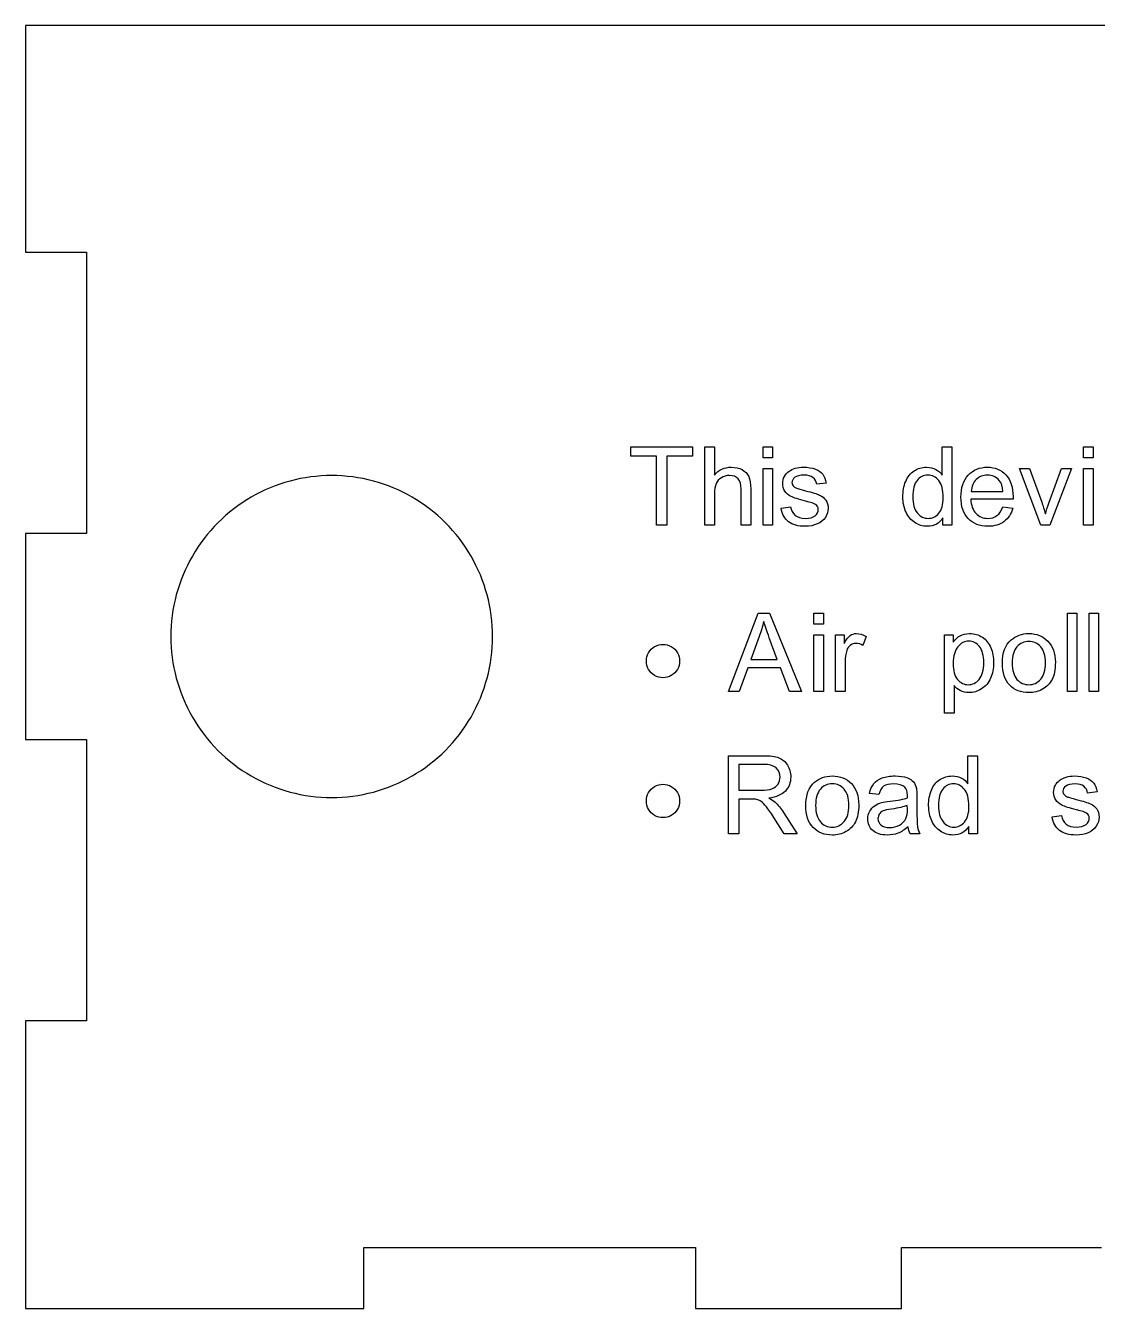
# Model space of a CAD drawing. Extents: x 12 to 317, y 11 to 186.
# Drawn here: x 19.4 to 72.3, y 10.6 to 73.8 of the extents above; entities that cross this region are included whole.
import ezdxf

# ---------------------------------------------------------------- set-up
doc = ezdxf.new("R2010")
doc.units = 0
doc.layers.get('0').update_dxf_attribs({"linetype": 'CONTINUOUS'})

msp = doc.modelspace()

# ---------------------------------------------------------------- linework, layer by layer
at = {"color": 7}
for p, q in [((35.875988, 73.763152), (19.376111, 73.763152)), ((19.376111, 73.763152), (19.376111, 62.613256)), ((52.525866, 73.763174), (35.875988, 73.763174)), ((35.875988, 73.763174), (35.875988, 73.763152)), ((52.525866, 73.763152), (52.525866, 73.763174)), ((62.375792, 73.763152), (52.525866, 73.763152)), ((72.525718, 73.763174), (62.375792, 73.763174)), ((62.375792, 73.763174), (62.375792, 73.763152)), ((19.376111, 62.613256), (22.376088, 62.613256)), ((22.376088, 62.613256), (22.376088, 48.763359)), ((22.376088, 48.763359), (19.376111, 48.763359)), ((19.376111, 48.763359), (19.376111, 38.613433)), ((19.376111, 38.613433), (22.376088, 38.613433)), ((22.376088, 38.613433), (22.376088, 24.763537)), ((22.376088, 24.763537), (19.376111, 24.763537)), ((19.376111, 24.763537), (19.376111, 10.613641)), ((36.025988, 10.613641), (36.025988, 13.613618)), ((36.025988, 13.613618), (52.375866, 13.613618)), ((52.375866, 13.613618), (52.375866, 10.613641)), ((62.525792, 10.613641), (62.525792, 13.613618)), ((62.525792, 13.613618), (72.375718, 13.613618)), ((19.376111, 10.613641), (36.025988, 10.613641)), ((52.375866, 10.613641), (62.525792, 10.613641))]:
    msp.add_line(p, q, dxfattribs=at)
at = {"color": 0}
for p, q in [((49.185314, 52.56482), (49.185314, 53.02082)), ((49.185314, 53.02082), (52.227314, 53.02082)), ((50.451314, 52.56482), (49.185314, 52.56482)), ((50.451314, 49.17482), (50.451314, 52.56482)), ((52.227314, 52.56482), (50.961314, 52.56482)), ((50.961314, 52.56482), (50.961314, 49.17482)), ((52.227314, 53.02082), (52.227314, 52.56482)), ((52.831314, 49.17482), (52.831314, 53.02082)), ((52.831314, 53.02082), (53.305314, 53.02082)), ((53.305314, 53.02082), (53.305314, 51.64082)), ((55.697314, 53.02082), (56.171314, 53.02082)), ((55.697314, 52.48082), (55.697314, 53.02082)), ((56.171314, 52.48082), (55.697314, 52.48082)), ((56.171314, 53.02082), (56.171314, 52.48082)), ((64.523314, 53.02082), (64.997314, 53.02082)), ((64.523314, 51.64082), (64.523314, 53.02082)), ((64.997314, 53.02082), (64.997314, 49.17482)), ((71.489314, 53.02082), (71.963314, 53.02082)), ((71.489314, 52.48082), (71.489314, 53.02082)), ((71.963314, 52.48082), (71.489314, 52.48082)), ((71.963314, 53.02082), (71.963314, 52.48082)), ((55.697314, 51.96482), (56.171314, 51.96482)), ((55.697314, 49.17482), (55.697314, 51.96482)), ((56.171314, 51.96482), (56.171314, 49.17482)), ((69.373314, 49.17482), (68.323314, 51.96482)), ((68.323314, 51.96482), (68.827314, 51.96482)), ((68.827314, 51.96482), (69.427314, 50.29682)), ((69.781314, 50.26082), (70.399314, 51.96482)), ((70.885314, 51.96482), (69.829314, 49.17482)), ((70.399314, 51.96482), (70.885314, 51.96482)), ((71.489314, 51.96482), (71.963314, 51.96482)), ((71.489314, 49.17482), (71.489314, 51.96482)), ((71.963314, 51.96482), (71.963314, 49.17482)), ((58.803314, 51.24482), (58.341314, 51.18482)), ((53.305314, 50.69882), (53.305314, 49.17482)), ((54.619314, 49.17482), (54.619314, 50.93882)), ((55.093314, 50.93882), (55.093314, 49.17482)), ((65.955314, 50.83682), (67.515314, 50.83682)), ((56.589314, 50.00882), (57.057314, 50.08082)), ((68.013314, 50.44682), (65.931314, 50.44682)), ((67.509314, 50.07482), (67.995314, 50.01482)), ((64.559314, 49.17482), (64.559314, 49.52882)), ((50.961314, 49.17482), (50.451314, 49.17482)), ((53.305314, 49.17482), (52.831314, 49.17482)), ((55.093314, 49.17482), (54.619314, 49.17482)), ((56.171314, 49.17482), (55.697314, 49.17482)), ((64.997314, 49.17482), (64.559314, 49.17482)), ((69.829314, 49.17482), (69.373314, 49.17482)), ((71.963314, 49.17482), (71.489314, 49.17482)), ((53.989515, 40.986048), (55.459515, 44.832048)), ((55.459515, 44.832048), (56.017515, 44.832048)), ((56.017515, 44.832048), (57.589515, 40.986048)), ((58.195448, 44.832048), (58.669448, 44.832048)), ((58.195448, 44.292048), (58.195448, 44.832048)), ((58.669448, 44.292048), (58.195448, 44.292048)), ((58.669448, 44.832048), (58.669448, 44.292048)), ((70.687515, 44.832048), (71.161515, 44.832048)), ((70.687515, 40.986048), (70.687515, 44.832048)), ((71.161515, 44.832048), (71.161515, 40.986048)), ((71.753515, 44.832048), (72.227515, 44.832048)), ((71.753515, 40.986048), (71.753515, 44.832048)), ((72.227515, 44.832048), (72.227515, 40.986048)), ((55.513515, 43.692048), (55.093515, 42.564048)), ((56.401515, 42.564048), (56.005515, 43.632048)), ((58.193515, 43.776048), (58.667515, 43.776048)), ((58.193515, 40.986048), (58.193515, 43.776048)), ((58.667515, 43.776048), (58.667515, 40.986048)), ((59.265515, 40.986048), (59.265515, 43.776048)), ((59.265515, 43.776048), (59.691515, 43.776048)), ((59.691515, 43.776048), (59.691515, 43.350048)), ((60.777515, 43.686048), (60.609515, 43.254048)), ((64.631515, 39.918048), (64.631515, 43.776048)), ((64.631515, 43.776048), (65.063515, 43.776048)), ((65.063515, 43.776048), (65.063515, 43.410048)), ((55.093515, 42.564048), (56.401515, 42.564048)), ((59.739515, 42.444048), (59.739515, 40.986048)), ((54.943515, 42.150048), (54.529515, 40.986048)), ((56.563515, 42.150048), (54.943515, 42.150048)), ((57.007515, 40.986048), (56.563515, 42.150048)), ((65.105515, 41.280048), (65.105515, 39.918048)), ((54.529515, 40.986048), (53.989515, 40.986048)), ((57.589515, 40.986048), (57.007515, 40.986048)), ((58.667515, 40.986048), (58.193515, 40.986048)), ((59.739515, 40.986048), (59.265515, 40.986048)), ((71.161515, 40.986048), (70.687515, 40.986048)), ((72.227515, 40.986048), (71.753515, 40.986048)), ((65.105515, 39.918048), (64.631515, 39.918048)), ((53.989515, 33.974633), (53.989515, 37.820633)), ((53.989515, 37.820633), (55.693515, 37.820633)), ((55.717515, 37.394633), (54.499515, 37.394633)), ((54.499515, 37.394633), (54.499515, 36.122633)), ((65.791515, 37.820633), (66.265515, 37.820633)), ((65.791515, 36.440633), (65.791515, 37.820633)), ((66.265515, 37.820633), (66.265515, 33.974633)), ((54.499515, 36.122633), (55.591515, 36.122633)), ((72.147515, 36.044633), (71.685515, 35.984633)), ((55.087515, 35.684633), (54.499515, 35.684633)), ((54.499515, 35.684633), (54.499515, 33.974633)), ((61.401515, 35.906633), (60.939515, 35.966633)), ((62.811515, 35.198633), (62.799515, 35.372633)), ((63.279515, 35.774633), (63.279515, 35.144633)), ((56.737515, 33.974633), (56.227515, 34.778633)), ((56.707515, 35.024633), (57.373515, 33.974633)), ((69.933515, 34.808633), (70.401515, 34.880633)), ((65.827515, 33.974633), (65.827515, 34.328633)), ((54.499515, 33.974633), (53.989515, 33.974633)), ((57.373515, 33.974633), (56.737515, 33.974633)), ((63.423515, 33.974633), (62.937515, 33.974633)), ((66.265515, 33.974633), (65.827515, 33.974633))]:
    msp.add_line(p, q, dxfattribs=at)
for points in [[(53.305314, 51.64082), (53.521314, 51.89282), (53.797314, 52.02482), (54.133314, 52.02482)], [(54.133314, 52.02482), (54.337314, 52.02482), (54.517314, 51.98882), (54.673314, 51.90482)], [(54.673314, 51.90482), (54.817314, 51.82082), (54.925314, 51.70682), (54.997314, 51.56282)], [(56.751314, 51.56882), (56.811314, 51.67082), (56.889314, 51.76082), (56.985314, 51.83282)], [(56.985314, 51.83282), (57.057314, 51.88082), (57.153314, 51.92882), (57.285314, 51.97082)], [(57.285314, 51.97082), (57.411314, 52.00682), (57.549314, 52.02482), (57.693314, 52.02482)], [(57.693314, 52.02482), (57.909314, 52.02482), (58.107314, 51.99482), (58.275314, 51.92882)], [(58.275314, 51.92882), (58.437314, 51.86882), (58.557314, 51.78482), (58.641314, 51.67682)], [(62.723314, 51.32282), (62.813314, 51.55082), (62.951314, 51.72482), (63.137314, 51.84482)], [(63.137314, 51.84482), (63.317314, 51.96482), (63.527314, 52.02482), (63.755314, 52.02482)], [(63.755314, 52.02482), (63.923314, 52.02482), (64.073314, 51.98882), (64.205314, 51.91682)], [(64.205314, 51.91682), (64.337314, 51.85082), (64.439314, 51.76082), (64.523314, 51.64082)], [(65.805314, 51.63482), (66.045314, 51.89282), (66.363314, 52.02482), (66.747314, 52.02482)], [(66.747314, 52.02482), (67.119314, 52.02482), (67.419314, 51.89882), (67.659314, 51.64682)], [(53.383314, 51.21482), (53.335314, 51.09482), (53.305314, 50.92082), (53.305314, 50.69882)], [(53.647314, 51.50882), (53.527314, 51.43682), (53.437314, 51.34082), (53.383314, 51.21482)], [(54.037314, 51.61682), (53.899314, 51.61682), (53.767314, 51.58082), (53.647314, 51.50882)], [(54.469314, 51.45482), (54.367314, 51.56282), (54.223314, 51.61682), (54.037314, 51.61682)], [(54.619314, 50.93882), (54.619314, 51.17282), (54.571314, 51.34682), (54.469314, 51.45482)], [(54.997314, 51.56282), (55.057314, 51.42482), (55.093314, 51.21482), (55.093314, 50.93882)], [(56.667314, 51.22082), (56.667314, 51.34082), (56.691314, 51.46082), (56.751314, 51.56882)], [(56.769314, 50.84882), (56.703314, 50.95682), (56.667314, 51.08282), (56.667314, 51.22082)], [(57.261314, 51.52682), (57.171314, 51.45482), (57.123314, 51.37082), (57.123314, 51.27482)], [(57.123314, 51.27482), (57.123314, 51.21482), (57.141314, 51.16082), (57.183314, 51.11282)], [(57.729314, 51.63482), (57.513314, 51.63482), (57.357314, 51.59882), (57.261314, 51.52682)], [(58.155314, 51.51482), (58.059314, 51.59282), (57.915314, 51.63482), (57.729314, 51.63482)], [(58.341314, 51.18482), (58.323314, 51.32282), (58.263314, 51.43082), (58.155314, 51.51482)], [(58.641314, 51.67682), (58.719314, 51.56882), (58.773314, 51.42482), (58.803314, 51.24482)], [(62.585314, 50.56682), (62.585314, 50.84282), (62.627314, 51.09482), (62.723314, 51.32282)], [(63.281314, 51.37682), (63.143314, 51.20882), (63.071314, 50.93882), (63.071314, 50.56682)], [(63.809314, 51.63482), (63.599314, 51.63482), (63.425314, 51.55082), (63.281314, 51.37682)], [(64.349314, 51.36482), (64.205314, 51.54482), (64.025314, 51.63482), (63.809314, 51.63482)], [(64.571314, 50.53082), (64.571314, 50.90882), (64.499314, 51.18482), (64.349314, 51.36482)], [(65.445314, 50.54882), (65.445314, 51.01682), (65.565314, 51.37682), (65.805314, 51.63482)], [(66.201314, 51.41882), (66.057314, 51.27482), (65.973314, 51.08282), (65.955314, 50.83682)], [(66.747314, 51.63482), (66.531314, 51.63482), (66.351314, 51.56282), (66.201314, 51.41882)], [(67.335314, 51.36482), (67.185314, 51.54482), (66.987314, 51.63482), (66.747314, 51.63482)], [(67.515314, 50.83682), (67.497314, 51.06482), (67.437314, 51.24482), (67.335314, 51.36482)], [(67.659314, 51.64682), (67.893314, 51.39482), (68.013314, 51.03482), (68.013314, 50.57282)], [(57.075314, 50.58482), (56.943314, 50.64482), (56.841314, 50.73482), (56.769314, 50.84882)], [(57.795314, 50.35682), (57.447314, 50.44082), (57.207314, 50.51882), (57.075314, 50.58482)], [(57.183314, 51.11282), (57.219314, 51.06482), (57.279314, 51.02282), (57.363314, 50.98682)], [(57.363314, 50.98682), (57.411314, 50.97482), (57.549314, 50.93282), (57.783314, 50.86682)], [(57.783314, 50.86682), (58.119314, 50.78282), (58.353314, 50.71082), (58.485314, 50.65082)], [(58.485314, 50.65082), (58.617314, 50.59082), (58.719314, 50.50682), (58.791314, 50.39882)], [(62.741314, 49.81082), (62.639314, 50.02682), (62.585314, 50.27882), (62.585314, 50.56682)], [(63.071314, 50.56682), (63.071314, 50.21282), (63.143314, 49.94882), (63.299314, 49.76882)], [(64.355314, 49.75682), (64.499314, 49.92482), (64.571314, 50.18282), (64.571314, 50.53082)], [(65.805314, 49.49282), (65.565314, 49.73882), (65.445314, 50.09282), (65.445314, 50.54882)], [(68.013314, 50.57282), (68.013314, 50.54882), (68.013314, 50.50682), (68.013314, 50.44682)], [(56.955314, 49.34282), (56.763314, 49.48682), (56.643314, 49.70882), (56.589314, 50.00882)], [(57.057314, 50.08082), (57.081314, 49.90082), (57.159314, 49.75682), (57.279314, 49.65482)], [(58.281314, 50.19482), (58.221314, 50.23682), (58.059314, 50.29082), (57.795314, 50.35682)], [(58.263314, 49.63682), (58.365314, 49.72082), (58.419314, 49.82882), (58.419314, 49.94882)], [(58.419314, 49.94882), (58.419314, 50.05082), (58.377314, 50.13482), (58.281314, 50.19482)], [(58.905314, 49.99682), (58.905314, 49.84082), (58.863314, 49.69682), (58.767314, 49.55282)], [(58.791314, 50.39882), (58.863314, 50.29082), (58.905314, 50.15882), (58.905314, 49.99682)], [(65.931314, 50.44682), (65.943314, 50.14682), (66.033314, 49.91282), (66.189314, 49.74482)], [(67.221314, 49.64282), (67.341314, 49.72682), (67.437314, 49.87082), (67.509314, 50.07482)], [(67.995314, 50.01482), (67.923314, 49.73282), (67.779314, 49.51082), (67.569314, 49.34882)], [(69.427314, 50.29682), (69.487314, 50.11682), (69.547314, 49.92482), (69.607314, 49.73282)], [(69.607314, 49.73282), (69.643314, 49.87682), (69.703314, 50.05682), (69.781314, 50.26082)], [(57.783314, 49.11482), (57.423314, 49.11482), (57.147314, 49.18682), (56.955314, 49.34282)], [(57.279314, 49.65482), (57.393314, 49.55882), (57.561314, 49.50482), (57.777314, 49.50482)], [(57.777314, 49.50482), (57.993314, 49.50482), (58.155314, 49.54682), (58.263314, 49.63682)], [(58.767314, 49.55282), (58.677314, 49.41482), (58.545314, 49.30682), (58.371314, 49.22882)], [(63.173314, 49.30082), (62.987314, 49.42082), (62.843314, 49.58882), (62.741314, 49.81082)], [(63.779314, 49.11482), (63.563314, 49.11482), (63.359314, 49.17482), (63.173314, 49.30082)], [(63.299314, 49.76882), (63.443314, 49.59482), (63.623314, 49.50482), (63.827314, 49.50482)], [(64.559314, 49.52882), (64.385314, 49.25282), (64.127314, 49.11482), (63.779314, 49.11482)], [(63.827314, 49.50482), (64.031314, 49.50482), (64.211314, 49.58882), (64.355314, 49.75682)], [(66.771314, 49.11482), (66.363314, 49.11482), (66.045314, 49.24082), (65.805314, 49.49282)], [(66.189314, 49.74482), (66.345314, 49.58882), (66.537314, 49.50482), (66.777314, 49.50482)], [(67.569314, 49.34882), (67.365314, 49.19282), (67.095314, 49.11482), (66.771314, 49.11482)], [(66.777314, 49.50482), (66.945314, 49.50482), (67.095314, 49.54682), (67.221314, 49.64282)], [(58.371314, 49.22882), (58.197314, 49.15682), (57.999314, 49.11482), (57.783314, 49.11482)], [(55.729515, 44.436048), (55.675515, 44.184048), (55.603515, 43.938048), (55.513515, 43.692048)], [(56.005515, 43.632048), (55.885515, 43.956048), (55.789515, 44.220048), (55.729515, 44.436048)], [(59.691515, 43.350048), (59.799515, 43.548048), (59.895515, 43.680048), (59.991515, 43.740048)], [(59.991515, 43.740048), (60.081515, 43.800048), (60.183515, 43.836048), (60.291515, 43.836048)], [(60.291515, 43.836048), (60.447515, 43.836048), (60.609515, 43.788048), (60.777515, 43.686048)], [(65.063515, 43.410048), (65.159515, 43.548048), (65.273515, 43.656048), (65.405515, 43.728048)], [(65.405515, 43.728048), (65.531515, 43.800048), (65.687515, 43.836048), (65.873515, 43.836048)], [(65.873515, 43.836048), (66.107515, 43.836048), (66.317515, 43.776048), (66.503515, 43.650048)], [(66.503515, 43.650048), (66.683515, 43.530048), (66.821515, 43.362048), (66.917515, 43.134048)], [(67.917515, 43.524048), (68.157515, 43.728048), (68.445515, 43.836048), (68.793515, 43.836048)], [(68.793515, 43.836048), (69.171515, 43.836048), (69.483515, 43.710048), (69.729515, 43.458048)], [(50.059399, 42.890554), (50.130829, 43.014588), (50.235467, 43.119226), (50.359501, 43.190657)], [(50.359501, 43.190657), (50.483379, 43.262358), (50.626317, 43.300658), (50.769448, 43.300502)], [(50.769448, 43.300502), (50.91258, 43.300658), (51.055518, 43.262358), (51.179396, 43.190657)], [(51.179396, 43.190657), (51.30343, 43.119226), (51.408068, 43.014588), (51.479498, 42.890554)], [(59.817515, 42.996048), (59.769515, 42.828048), (59.739515, 42.648048), (59.739515, 42.444048)], [(59.991515, 43.254048), (59.913515, 43.194048), (59.853515, 43.110048), (59.817515, 42.996048)], [(60.267515, 43.350048), (60.165515, 43.350048), (60.075515, 43.320048), (59.991515, 43.254048)], [(60.609515, 43.254048), (60.501515, 43.314048), (60.387515, 43.350048), (60.267515, 43.350048)], [(65.297515, 43.182048), (65.141515, 42.996048), (65.063515, 42.726048), (65.063515, 42.366048)], [(65.825515, 43.464048), (65.627515, 43.464048), (65.453515, 43.374048), (65.297515, 43.182048)], [(66.353515, 43.200048), (66.209515, 43.374048), (66.029515, 43.464048), (65.825515, 43.464048)], [(66.569515, 42.402048), (66.569515, 42.756048), (66.497515, 43.020048), (66.353515, 43.200048)], [(66.917515, 43.134048), (67.007515, 42.912048), (67.055515, 42.666048), (67.055515, 42.402048)], [(67.485515, 42.384048), (67.485515, 42.894048), (67.629515, 43.272048), (67.917515, 43.524048)], [(68.205515, 43.182048), (68.049515, 43.008048), (67.971515, 42.744048), (67.971515, 42.384048)], [(68.793515, 43.446048), (68.559515, 43.446048), (68.361515, 43.362048), (68.205515, 43.182048)], [(69.375515, 43.182048), (69.219515, 43.356048), (69.027515, 43.446048), (68.793515, 43.446048)], [(69.609515, 42.396048), (69.609515, 42.738048), (69.531515, 43.002048), (69.375515, 43.182048)], [(69.729515, 43.458048), (69.969515, 43.212048), (70.095515, 42.864048), (70.095515, 42.420048)], [(49.949554, 42.480607), (49.949397, 42.623739), (49.987697, 42.766677), (50.059399, 42.890554)], [(50.059399, 42.07066), (49.987697, 42.194537), (49.949397, 42.337475), (49.949554, 42.480607)], [(51.479498, 42.890554), (51.551199, 42.766677), (51.589499, 42.623739), (51.589343, 42.480607)], [(51.589343, 42.480607), (51.589499, 42.337475), (51.551199, 42.194537), (51.479498, 42.07066)], [(65.063515, 42.366048), (65.063515, 42.006048), (65.135515, 41.742048), (65.279515, 41.574048)], [(66.347515, 41.580048), (66.491515, 41.760048), (66.569515, 42.030048), (66.569515, 42.402048)], [(67.055515, 42.402048), (67.055515, 42.120048), (67.007515, 41.862048), (66.899515, 41.634048)], [(67.845515, 41.298048), (67.605515, 41.550048), (67.485515, 41.910048), (67.485515, 42.384048)], [(67.971515, 42.384048), (67.971515, 42.030048), (68.049515, 41.760048), (68.205515, 41.580048)], [(69.375515, 41.586048), (69.531515, 41.760048), (69.609515, 42.030048), (69.609515, 42.396048)], [(70.095515, 42.420048), (70.095515, 42.060048), (70.041515, 41.778048), (69.933515, 41.574048)], [(50.359501, 41.770557), (50.235467, 41.841988), (50.130829, 41.946626), (50.059399, 42.07066)], [(50.769448, 41.660712), (50.626317, 41.660556), (50.483379, 41.698856), (50.359501, 41.770557)], [(51.179396, 41.770557), (51.055518, 41.698856), (50.91258, 41.660556), (50.769448, 41.660712)], [(51.479498, 42.07066), (51.408068, 41.946626), (51.30343, 41.841988), (51.179396, 41.770557)], [(65.411515, 41.028048), (65.291515, 41.088048), (65.189515, 41.172048), (65.105515, 41.280048)], [(65.279515, 41.574048), (65.423515, 41.406048), (65.597515, 41.316048), (65.807515, 41.316048)], [(65.807515, 41.316048), (66.011515, 41.316048), (66.191515, 41.400048), (66.347515, 41.580048)], [(66.455515, 41.106048), (66.263515, 40.986048), (66.053515, 40.926048), (65.837515, 40.926048)], [(66.899515, 41.634048), (66.803515, 41.406048), (66.653515, 41.232048), (66.455515, 41.106048)], [(68.793515, 40.926048), (68.403515, 40.926048), (68.085515, 41.046048), (67.845515, 41.298048)], [(68.205515, 41.580048), (68.361515, 41.406048), (68.553515, 41.316048), (68.793515, 41.316048)], [(68.793515, 41.316048), (69.021515, 41.316048), (69.219515, 41.406048), (69.375515, 41.586048)], [(69.465515, 41.094048), (69.261515, 40.986048), (69.033515, 40.926048), (68.793515, 40.926048)], [(69.933515, 41.574048), (69.825515, 41.370048), (69.669515, 41.214048), (69.465515, 41.094048)], [(65.837515, 40.926048), (65.681515, 40.926048), (65.543515, 40.956048), (65.411515, 41.028048)], [(55.693515, 37.820633), (56.035515, 37.820633), (56.293515, 37.790633), (56.473515, 37.718633)], [(56.341515, 37.220633), (56.209515, 37.334633), (56.005515, 37.394633), (55.717515, 37.394633)], [(56.473515, 37.718633), (56.653515, 37.652633), (56.791515, 37.532633), (56.899515, 37.352633)], [(56.899515, 37.352633), (57.007515, 37.178633), (57.061515, 36.986633), (57.061515, 36.770633)], [(56.539515, 36.770633), (56.539515, 36.950633), (56.473515, 37.100633), (56.341515, 37.220633)], [(56.437515, 36.422633), (56.503515, 36.530633), (56.539515, 36.644633), (56.539515, 36.770633)], [(57.061515, 36.770633), (57.061515, 36.500633), (56.977515, 36.272633), (56.797515, 36.080633)], [(58.235515, 36.512633), (58.475515, 36.716633), (58.763515, 36.824633), (59.111515, 36.824633)], [(59.111515, 36.824633), (59.489515, 36.824633), (59.801515, 36.698633), (60.047515, 36.446633)], [(61.149515, 36.446633), (61.245515, 36.566633), (61.383515, 36.656633), (61.563515, 36.728633)], [(61.563515, 36.728633), (61.743515, 36.788633), (61.959515, 36.824633), (62.199515, 36.824633)], [(62.199515, 36.824633), (62.439515, 36.824633), (62.631515, 36.800633), (62.781515, 36.740633)], [(62.781515, 36.740633), (62.925515, 36.686633), (63.039515, 36.614633), (63.111515, 36.530633)], [(63.991515, 36.122633), (64.081515, 36.350633), (64.219515, 36.524633), (64.405515, 36.644633)], [(64.405515, 36.644633), (64.585515, 36.764633), (64.795515, 36.824633), (65.023515, 36.824633)], [(65.023515, 36.824633), (65.191515, 36.824633), (65.341515, 36.788633), (65.473515, 36.716633)], [(65.473515, 36.716633), (65.605515, 36.650633), (65.707515, 36.560633), (65.791515, 36.440633)], [(70.095515, 36.368633), (70.155515, 36.470633), (70.233515, 36.560633), (70.329515, 36.632633)], [(70.329515, 36.632633), (70.401515, 36.680633), (70.497515, 36.728633), (70.629515, 36.770633)], [(70.629515, 36.770633), (70.755515, 36.806633), (70.893515, 36.824633), (71.037515, 36.824633)], [(71.037515, 36.824633), (71.253515, 36.824633), (71.451515, 36.794633), (71.619515, 36.728633)], [(71.619515, 36.728633), (71.781515, 36.668633), (71.901515, 36.584633), (71.985515, 36.476633)], [(49.949554, 35.593046), (49.949397, 35.736178), (49.987697, 35.879115), (50.059399, 36.002993)], [(50.059399, 36.002993), (50.130829, 36.127027), (50.235467, 36.231665), (50.359501, 36.303095)], [(50.359501, 36.303095), (50.483379, 36.374797), (50.626317, 36.413097), (50.769448, 36.41294)], [(50.769448, 36.41294), (50.91258, 36.413097), (51.055518, 36.374797), (51.179396, 36.303095)], [(51.179396, 36.303095), (51.30343, 36.231665), (51.408068, 36.127027), (51.479498, 36.002993)], [(51.479498, 36.002993), (51.551199, 35.879115), (51.589499, 35.736178), (51.589343, 35.593046)], [(55.591515, 36.122633), (55.819515, 36.122633), (56.005515, 36.146633), (56.137515, 36.194633)], [(56.797515, 36.080633), (56.623515, 35.900633), (56.353515, 35.780633), (55.981515, 35.726633)], [(56.137515, 36.194633), (56.269515, 36.242633), (56.365515, 36.314633), (56.437515, 36.422633)], [(57.803515, 35.372633), (57.803515, 35.882633), (57.947515, 36.260633), (58.235515, 36.512633)], [(58.523515, 36.170633), (58.367515, 35.996633), (58.289515, 35.732633), (58.289515, 35.372633)], [(59.111515, 36.434633), (58.877515, 36.434633), (58.679515, 36.350633), (58.523515, 36.170633)], [(59.693515, 36.170633), (59.537515, 36.344633), (59.345515, 36.434633), (59.111515, 36.434633)], [(59.927515, 35.384633), (59.927515, 35.726633), (59.849515, 35.990633), (59.693515, 36.170633)], [(60.047515, 36.446633), (60.287515, 36.200633), (60.413515, 35.852633), (60.413515, 35.408633)], [(60.939515, 35.966633), (60.981515, 36.158633), (61.053515, 36.320633), (61.149515, 36.446633)], [(61.635515, 36.320633), (61.533515, 36.242633), (61.455515, 36.104633), (61.401515, 35.906633)], [(62.133515, 36.434633), (61.911515, 36.434633), (61.743515, 36.398633), (61.635515, 36.320633)], [(62.679515, 36.272633), (62.559515, 36.380633), (62.373515, 36.434633), (62.133515, 36.434633)], [(62.811515, 35.870633), (62.811515, 36.062633), (62.769515, 36.194633), (62.679515, 36.272633)], [(63.111515, 36.530633), (63.177515, 36.446633), (63.225515, 36.338633), (63.255515, 36.206633)], [(63.255515, 36.206633), (63.267515, 36.128633), (63.279515, 35.984633), (63.279515, 35.774633)], [(63.853515, 35.366633), (63.853515, 35.642633), (63.895515, 35.894633), (63.991515, 36.122633)], [(64.549515, 36.176633), (64.411515, 36.008633), (64.339515, 35.738633), (64.339515, 35.366633)], [(65.077515, 36.434633), (64.867515, 36.434633), (64.693515, 36.350633), (64.549515, 36.176633)], [(65.617515, 36.164633), (65.473515, 36.344633), (65.293515, 36.434633), (65.077515, 36.434633)], [(65.839515, 35.330633), (65.839515, 35.708633), (65.767515, 35.984633), (65.617515, 36.164633)], [(70.011515, 36.020633), (70.011515, 36.140633), (70.035515, 36.260633), (70.095515, 36.368633)], [(70.113515, 35.648633), (70.047515, 35.756633), (70.011515, 35.882633), (70.011515, 36.020633)], [(70.605515, 36.326633), (70.515515, 36.254633), (70.467515, 36.170633), (70.467515, 36.074633)], [(70.467515, 36.074633), (70.467515, 36.014633), (70.485515, 35.960633), (70.527515, 35.912633)], [(71.073515, 36.434633), (70.857515, 36.434633), (70.701515, 36.398633), (70.605515, 36.326633)], [(71.499515, 36.314633), (71.403515, 36.392633), (71.259515, 36.434633), (71.073515, 36.434633)], [(71.685515, 35.984633), (71.667515, 36.122633), (71.607515, 36.230633), (71.499515, 36.314633)], [(71.985515, 36.476633), (72.063515, 36.368633), (72.117515, 36.224633), (72.147515, 36.044633)], [(50.059399, 35.183098), (49.987697, 35.306976), (49.949397, 35.449914), (49.949554, 35.593046)], [(51.589343, 35.593046), (51.589499, 35.449914), (51.551199, 35.306976), (51.479498, 35.183098)], [(55.369515, 35.666633), (55.315515, 35.678633), (55.219515, 35.684633), (55.087515, 35.684633)], [(55.603515, 35.564633), (55.531515, 35.612633), (55.453515, 35.642633), (55.369515, 35.666633)], [(55.861515, 35.306633), (55.765515, 35.426633), (55.681515, 35.516633), (55.603515, 35.564633)], [(55.981515, 35.726633), (56.113515, 35.666633), (56.215515, 35.600633), (56.287515, 35.534633)], [(56.287515, 35.534633), (56.431515, 35.402633), (56.575515, 35.228633), (56.707515, 35.024633)], [(58.163515, 34.286633), (57.923515, 34.538633), (57.803515, 34.898633), (57.803515, 35.372633)], [(58.289515, 35.372633), (58.289515, 35.018633), (58.367515, 34.748633), (58.523515, 34.568633)], [(59.693515, 34.574633), (59.849515, 34.748633), (59.927515, 35.018633), (59.927515, 35.384633)], [(60.413515, 35.408633), (60.413515, 35.048633), (60.359515, 34.766633), (60.251515, 34.562633)], [(61.197515, 35.354633), (61.293515, 35.420633), (61.407515, 35.474633), (61.539515, 35.510633)], [(61.539515, 35.510633), (61.629515, 35.534633), (61.767515, 35.558633), (61.959515, 35.582633)], [(61.959515, 35.582633), (62.343515, 35.624633), (62.625515, 35.678633), (62.811515, 35.744633)], [(62.799515, 35.372633), (62.631515, 35.306633), (62.373515, 35.246633), (62.025515, 35.192633)], [(62.811515, 35.744633), (62.811515, 35.804633), (62.811515, 35.846633), (62.811515, 35.870633)], [(64.009515, 34.610633), (63.907515, 34.826633), (63.853515, 35.078633), (63.853515, 35.366633)], [(64.339515, 35.366633), (64.339515, 35.012633), (64.411515, 34.748633), (64.567515, 34.568633)], [(70.419515, 35.384633), (70.287515, 35.444633), (70.185515, 35.534633), (70.113515, 35.648633)], [(71.139515, 35.156633), (70.791515, 35.240633), (70.551515, 35.318633), (70.419515, 35.384633)], [(70.527515, 35.912633), (70.563515, 35.864633), (70.623515, 35.822633), (70.707515, 35.786633)], [(70.707515, 35.786633), (70.755515, 35.774633), (70.893515, 35.732633), (71.127515, 35.666633)], [(71.127515, 35.666633), (71.463515, 35.582633), (71.697515, 35.510633), (71.829515, 35.450633)], [(71.829515, 35.450633), (71.961515, 35.390633), (72.063515, 35.306633), (72.135515, 35.198633)], [(50.359501, 34.882996), (50.235467, 34.954427), (50.130829, 35.059064), (50.059399, 35.183098)], [(50.769448, 34.773151), (50.626317, 34.772995), (50.483379, 34.811295), (50.359501, 34.882996)], [(51.179396, 34.882996), (51.055518, 34.811295), (50.91258, 34.772995), (50.769448, 34.773151)], [(51.479498, 35.183098), (51.408068, 35.059064), (51.30343, 34.954427), (51.179396, 34.882996)], [(56.227515, 34.778633), (56.083515, 35.006633), (55.957515, 35.180633), (55.861515, 35.306633)], [(60.855515, 34.712633), (60.855515, 34.844633), (60.885515, 34.970633), (60.951515, 35.084633)], [(60.951515, 35.084633), (61.011515, 35.192633), (61.089515, 35.282633), (61.197515, 35.354633)], [(61.425515, 34.946633), (61.383515, 34.886633), (61.359515, 34.808633), (61.359515, 34.724633)], [(61.611515, 35.102633), (61.533515, 35.066633), (61.473515, 35.018633), (61.425515, 34.946633)], [(62.025515, 35.192633), (61.833515, 35.168633), (61.695515, 35.138633), (61.611515, 35.102633)], [(62.733515, 34.730633), (62.781515, 34.838633), (62.811515, 34.994633), (62.811515, 35.198633)], [(63.279515, 35.144633), (63.279515, 34.712633), (63.285515, 34.430633), (63.309515, 34.310633)], [(65.623515, 34.556633), (65.767515, 34.724633), (65.839515, 34.982633), (65.839515, 35.330633)], [(70.299515, 34.142633), (70.107515, 34.286633), (69.987515, 34.508633), (69.933515, 34.808633)], [(70.401515, 34.880633), (70.425515, 34.700633), (70.503515, 34.556633), (70.623515, 34.454633)], [(71.625515, 34.994633), (71.565515, 35.036633), (71.403515, 35.090633), (71.139515, 35.156633)], [(71.607515, 34.436633), (71.709515, 34.520633), (71.763515, 34.628633), (71.763515, 34.748633)], [(71.763515, 34.748633), (71.763515, 34.850633), (71.721515, 34.934633), (71.625515, 34.994633)], [(72.249515, 34.796633), (72.249515, 34.640633), (72.207515, 34.496633), (72.111515, 34.352633)], [(72.135515, 35.198633), (72.207515, 35.090633), (72.249515, 34.958633), (72.249515, 34.796633)], [(59.111515, 33.914633), (58.721515, 33.914633), (58.403515, 34.034633), (58.163515, 34.286633)], [(58.523515, 34.568633), (58.679515, 34.394633), (58.871515, 34.304633), (59.111515, 34.304633)], [(59.111515, 34.304633), (59.339515, 34.304633), (59.537515, 34.394633), (59.693515, 34.574633)], [(60.251515, 34.562633), (60.143515, 34.358633), (59.987515, 34.202633), (59.783515, 34.082633)], [(61.101515, 34.136633), (60.939515, 34.286633), (60.855515, 34.478633), (60.855515, 34.712633)], [(61.815515, 33.914633), (61.509515, 33.914633), (61.269515, 33.986633), (61.101515, 34.136633)], [(61.359515, 34.724633), (61.359515, 34.604633), (61.407515, 34.496633), (61.503515, 34.412633)], [(61.503515, 34.412633), (61.599515, 34.328633), (61.737515, 34.286633), (61.929515, 34.286633)], [(61.929515, 34.286633), (62.109515, 34.286633), (62.271515, 34.322633), (62.415515, 34.406633)], [(62.841515, 34.322633), (62.673515, 34.178633), (62.505515, 34.070633), (62.337515, 34.004633)], [(62.415515, 34.406633), (62.559515, 34.484633), (62.661515, 34.592633), (62.733515, 34.730633)], [(62.937515, 33.974633), (62.889515, 34.070633), (62.859515, 34.190633), (62.841515, 34.322633)], [(63.309515, 34.310633), (63.327515, 34.196633), (63.363515, 34.082633), (63.423515, 33.974633)], [(64.441515, 34.100633), (64.255515, 34.220633), (64.111515, 34.388633), (64.009515, 34.610633)], [(64.567515, 34.568633), (64.711515, 34.394633), (64.891515, 34.304633), (65.095515, 34.304633)], [(65.827515, 34.328633), (65.653515, 34.052633), (65.395515, 33.914633), (65.047515, 33.914633)], [(65.095515, 34.304633), (65.299515, 34.304633), (65.479515, 34.388633), (65.623515, 34.556633)], [(71.127515, 33.914633), (70.767515, 33.914633), (70.491515, 33.986633), (70.299515, 34.142633)], [(70.623515, 34.454633), (70.737515, 34.358633), (70.905515, 34.304633), (71.121515, 34.304633)], [(71.121515, 34.304633), (71.337515, 34.304633), (71.499515, 34.346633), (71.607515, 34.436633)], [(72.111515, 34.352633), (72.021515, 34.214633), (71.889515, 34.106633), (71.715515, 34.028633)], [(59.783515, 34.082633), (59.579515, 33.974633), (59.351515, 33.914633), (59.111515, 33.914633)], [(62.337515, 34.004633), (62.181515, 33.944633), (62.007515, 33.914633), (61.815515, 33.914633)], [(65.047515, 33.914633), (64.831515, 33.914633), (64.627515, 33.974633), (64.441515, 34.100633)], [(71.715515, 34.028633), (71.541515, 33.956633), (71.343515, 33.914633), (71.127515, 33.914633)]]:
    msp.add_open_spline(points, degree=3, dxfattribs=at)
at = {"color": 4}
for points in [[(34.451088, 51.613174), (33.067594, 51.614686), (31.685974, 51.244482), (30.488588, 50.551425)], [(38.413588, 50.551425), (37.216203, 51.244482), (35.834583, 51.614686), (34.451088, 51.613174)], [(30.488588, 50.551425), (29.289691, 49.860987), (28.278275, 48.849571), (27.587837, 47.650674)], [(41.31434, 47.650674), (40.623901, 48.849571), (39.612486, 49.860987), (38.413588, 50.551425)], [(27.587837, 47.650674), (26.894781, 46.453288), (26.524577, 45.071669), (26.526088, 43.688174)], [(42.376088, 43.688174), (42.3776, 45.071669), (42.007396, 46.453288), (41.31434, 47.650674)], [(26.526088, 43.688174), (26.524577, 42.304679), (26.894781, 40.92306), (27.587837, 39.725674)], [(41.31434, 39.725674), (42.007396, 40.92306), (42.3776, 42.304679), (42.376088, 43.688174)], [(27.587837, 39.725674), (28.278275, 38.526777), (29.289691, 37.515361), (30.488588, 36.824923)], [(38.413588, 36.824923), (39.612486, 37.515361), (40.623901, 38.526777), (41.31434, 39.725674)], [(30.488588, 36.824923), (31.685974, 36.131866), (33.067594, 35.761662), (34.451088, 35.763174)], [(34.451088, 35.763174), (35.834583, 35.761662), (37.216203, 36.131866), (38.413588, 36.824923)]]:
    msp.add_open_spline(points, degree=3, dxfattribs=at)

doc.saveas('drawing.dxf')
